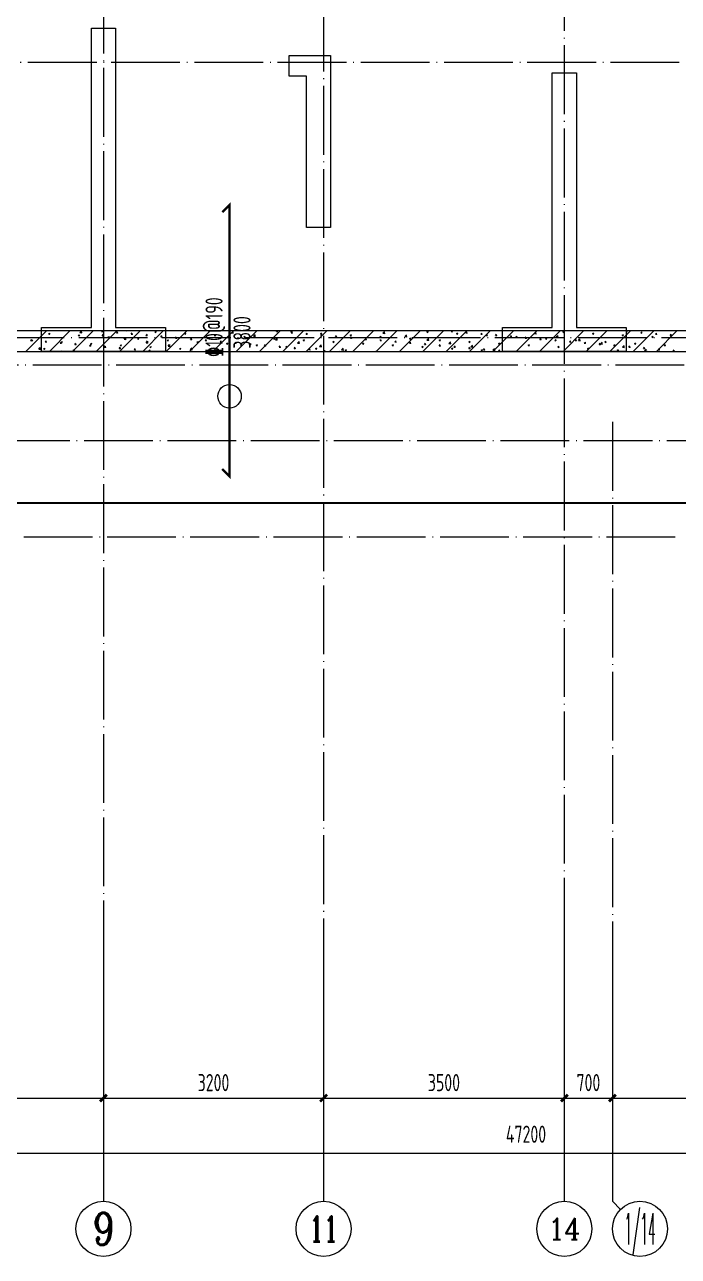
# Model space of a CAD drawing. Extents: x 5874492 to 7194610, y -939842 to -279257.
# Drawn here: x 6106797 to 6116301, y -584928 to -567029 of the extents above; entities that cross this region are included whole.
import ezdxf
from ezdxf.enums import TextEntityAlignment as Align

# ---------------------------------------------------------------- set-up
doc = ezdxf.new("R2010")
doc.units = 0
doc.header["$LTSCALE"] = 1000
doc.linetypes.add('DOTE', pattern=[2.42, 2, -0.2, 0.02, -0.2])
for name, color, linetype, lineweight in [('A-标注-轴号', 3, 'Continuous', 15), ('A-标注-轴号文字', 7, 'Continuous', 15), ('A-轴线-塔楼', 1, 'DOTE', 9), ('A-轴线-隔墙', 41, 'DOTE', 9), ('S-基础-BASE-CON', 2, 'Continuous', 20), ('S-基础-DQ', 6, 'Continuous', 20), ('S-基础-HATCH', 251, 'Continuous', 20), ('S-墙柱-WALL', 6, 'Continuous', 20), ('S-板-楼板正筋', 107, 'Continuous', 20), ('S-板-楼板正筋文字', 107, 'Continuous', 20), ('S-轴网-轴号', 3, 'Continuous', 20), ('S-轴网-轴线', 1, 'DOTE', 9)]:
    doc.layers.add(name, color=color, linetype=linetype, lineweight=lineweight)
doc.styles.add('_TCH_AXIS', font='COMPLEX.shx', dxfattribs={"bigfont": 'hztxt.shx'})
doc.styles.add('BW_Rein', font='tssdeng.shx', dxfattribs={"width": 0.7, "bigfont": 'hztxt.shx'})
doc.styles.add('COMPLEX', font='COMPLEX')
doc.styles.add('TSSD_REIN_T3', font='tssdeng.shx', dxfattribs={"width": 0.7, "bigfont": 'hztxt.shx'})
doc.dimstyles.new('_TCH_ARCH&&100', dxfattribs={"dimtxt": 250, "dimasz": 100, "dimexe": 100, "dimexo": 100, "dimgap": 100, "dimtad": 1, "dimdec": 0, "dimzin": 0, "dimdsep": 46, "dimtxsty": 'TSSD_REIN_T3', "dimblk": 'ARCHTICK', "dimcen": 0.09, "dimclrt": 7, "dimazin": 2, "dimtfac": 1, "dimtdec": 0, "dimtix": 1, "dimtmove": 2, "dimatfit": 3, "dimfxl": 0, "dimtolj": 1, "dimtzin": 0, "dimarcsym": 0})

# ---------------------------------------------------------------- blocks, each defined once
blk = doc.blocks.new('A$C7008057F')
at = {"layer": 'S-基础-BASE-CON', "const_width": 30}
for points in [[(13600, -17400), (22300, -17400), (22300, -18250), (30000, -18250)], [(-12960, -4950), (-12960, -17400), (-1700, -17400), (-1700, -18250), (3100, -18250), (3100, -17400), (9000, -17400), (9000, -17400), (13600, -17400), (13600, -17400)]]:
    blk.add_lwpolyline(points, dxfattribs=at)
blk = doc.blocks.new('sfdgjhgfhgkjhk')
at = {"layer": 'S-基础-DQ'}
for points in [[(6945492, 358792), (6945492, 356336), (6963809, 356336), (6963809, 354236), (6966809, 354236), (6966809, 354586), (6971909, 354586), (6971909, 347036), (6977909, 347036), (6977909, 339686), (6931592, 339686), (6931592, 336294)], [(6931892, 336294), (6931892, 339386), (6978209, 339386), (6978209, 347336), (6972209, 347336), (6972209, 354886), (6966509, 354886), (6966509, 354536), (6964109, 354536), (6964109, 356636), (6945792, 356636), (6945792, 358792)]]:
    blk.add_lwpolyline(points, dxfattribs=at)
at = {"layer": 'S-基础-HATCH'}
for p, q in [((6946683, 339386), (6946983, 339686)), ((6946749, 339545), (6946763, 339562)), ((6946749, 339545), (6946767, 339543)), ((6946759, 339549), (6946780, 339558)), ((6946759, 339549), (6946774, 339539)), ((6946767, 339540), (6946764, 339559)), ((6946775, 339536), (6946781, 339554)), ((6946964, 339526), (6946978, 339543)), ((6947011, 339646), (6947032, 339654)), ((6947011, 339646), (6947026, 339636)), ((6947023, 339386), (6947323, 339686)), ((6947027, 339633), (6947033, 339651)), ((6947362, 339386), (6947662, 339686)), ((6947442, 339622), (6947463, 339630)), ((6947442, 339622), (6947457, 339612)), ((6947458, 339609), (6947464, 339627)), ((6947468, 339663), (6947490, 339686)), ((6947468, 339663), (6947495, 339659)), ((6947496, 339656), (6947492, 339685)), ((6947702, 339386), (6948002, 339686)), ((6947783, 339676), (6947791, 339686)), ((6947783, 339676), (6947801, 339675)), ((6947789, 339614), (6947812, 339638)), ((6947789, 339614), (6947815, 339610)), ((6947801, 339671), (6947799, 339686)), ((6947816, 339607), (6947813, 339635)), ((6947873, 339598), (6947894, 339606)), ((6947873, 339598), (6947888, 339588)), ((6947889, 339585), (6947895, 339603)), ((6947998, 339657), (6948012, 339675)), ((6947998, 339657), (6948016, 339656)), ((6948017, 339652), (6948013, 339671)), ((6948041, 339386), (6948341, 339686)), ((6948109, 339564), (6948132, 339588)), ((6948109, 339564), (6948135, 339560)), ((6948136, 339557), (6948133, 339586)), ((6948139, 339686), (6948140, 339685)), ((6948141, 339682), (6948143, 339686)), ((6948213, 339639), (6948228, 339656)), ((6948213, 339639), (6948231, 339637)), ((6948232, 339634), (6948228, 339652)), ((6948305, 339574), (6948326, 339582)), ((6948305, 339574), (6948319, 339564)), ((6948320, 339561), (6948326, 339579)), ((6948380, 339386), (6948680, 339686)), ((6948428, 339620), (6948443, 339637)), ((6948428, 339620), (6948446, 339618)), ((6948447, 339615), (6948444, 339634)), ((6948557, 339671), (6948578, 339679)), ((6948557, 339671), (6948572, 339661)), ((6948572, 339658), (6948578, 339676)), ((6948644, 339601), (6948658, 339618)), ((6948644, 339601), (6948661, 339599)), ((6948662, 339596), (6948659, 339615)), ((6948720, 339386), (6949020, 339686)), ((6948736, 339550), (6948757, 339558)), ((6948736, 339550), (6948751, 339540)), ((6948751, 339537), (6948757, 339555)), ((6948859, 339582), (6948873, 339599)), ((6948859, 339582), (6948877, 339580)), ((6948877, 339577), (6948874, 339596)), ((6948988, 339647), (6949009, 339655)), ((6948988, 339647), (6949003, 339637)), ((6949003, 339633), (6949009, 339652)), ((6949059, 339386), (6949359, 339686)), ((6949074, 339563), (6949088, 339580)), ((6949074, 339563), (6949092, 339562)), ((6949093, 339558), (6949089, 339577)), ((6949289, 339544), (6949304, 339562)), ((6949289, 339544), (6949307, 339543)), ((6949308, 339540), (6949304, 339558)), ((6949399, 339386), (6949699, 339686)), ((6949419, 339623), (6949440, 339631)), ((6949419, 339623), (6949434, 339613)), ((6949434, 339609), (6949441, 339628)), ((6949504, 339526), (6949519, 339543)), ((6949670, 339658), (6949693, 339682)), ((6949670, 339658), (6949697, 339654)), ((6949697, 339651), (6949694, 339679)), ((6949738, 339386), (6950038, 339686)), ((6949850, 339599), (6949871, 339607)), ((6949850, 339599), (6949865, 339589)), ((6949866, 339585), (6949872, 339604)), ((6949990, 339608), (6950013, 339632)), ((6949990, 339608), (6950017, 339604)), ((6950017, 339601), (6950014, 339630)), ((6950077, 339386), (6950377, 339686)), ((6950116, 339686), (6950117, 339686)), ((6950118, 339682), (6950119, 339686)), ((6950281, 339575), (6950302, 339583)), ((6950281, 339575), (6950296, 339565)), ((6950297, 339561), (6950303, 339580)), ((6950310, 339558), (6950334, 339583)), ((6950310, 339558), (6950337, 339554)), ((6950323, 339676), (6950332, 339686)), ((6950323, 339676), (6950341, 339674)), ((6950337, 339551), (6950334, 339580)), ((6950342, 339671), (6950339, 339686)), ((6950417, 339386), (6950717, 339686)), ((6950533, 339672), (6950554, 339680)), ((6950533, 339672), (6950548, 339661)), ((6950539, 339657), (6950553, 339674)), ((6950539, 339657), (6950556, 339656)), ((6950549, 339658), (6950555, 339676)), ((6950557, 339652), (6950554, 339671)), ((6950712, 339551), (6950733, 339559)), ((6950712, 339551), (6950727, 339541)), ((6950728, 339537), (6950734, 339556)), ((6950754, 339638), (6950768, 339656)), ((6950754, 339638), (6950772, 339637)), ((6950756, 339386), (6951056, 339686)), ((6950772, 339633), (6950769, 339652)), ((6950964, 339648), (6950985, 339656)), ((6950964, 339648), (6950979, 339637)), ((6950969, 339619), (6950983, 339637)), ((6950969, 339619), (6950987, 339618)), ((6950980, 339634), (6950986, 339652)), ((6950987, 339615), (6950984, 339633)), ((6951096, 339386), (6951396, 339686)), ((6951184, 339601), (6951199, 339618)), ((6951184, 339601), (6951202, 339599)), ((6951203, 339596), (6951199, 339615)), ((6951396, 339624), (6951417, 339632)), ((6951396, 339624), (6951410, 339613)), ((6951399, 339582), (6951414, 339599)), ((6951399, 339582), (6951417, 339580)), ((6951411, 339610), (6951417, 339628)), ((6951418, 339577), (6951414, 339596)), ((6951435, 339386), (6951735, 339686)), ((6951614, 339563), (6951629, 339580)), ((6951614, 339563), (6951632, 339561)), ((6951633, 339558), (6951630, 339577)), ((6951774, 339386), (6952074, 339686)), ((6951827, 339599), (6951848, 339608)), ((6951827, 339599), (6951842, 339589)), ((6951830, 339544), (6951844, 339561)), ((6951830, 339544), (6951848, 339543)), ((6951842, 339586), (6951848, 339604)), ((6951848, 339539), (6951845, 339558)), ((6951871, 339652), (6951895, 339676)), ((6951871, 339652), (6951898, 339648)), ((6951899, 339645), (6951895, 339674)), ((6952045, 339525), (6952059, 339543)), ((6952094, 339683), (6952095, 339686)), ((6952114, 339386), (6952414, 339686)), ((6952191, 339602), (6952215, 339627)), ((6952191, 339602), (6952218, 339598)), ((6952219, 339595), (6952215, 339624)), ((6952258, 339575), (6952279, 339584)), ((6952258, 339575), (6952273, 339565)), ((6952273, 339562), (6952279, 339580)), ((6952453, 339386), (6952753, 339686)), ((6952510, 339672), (6952531, 339680)), ((6952510, 339672), (6952525, 339662)), ((6952512, 339553), (6952535, 339577)), ((6952512, 339553), (6952538, 339549)), ((6952525, 339659), (6952532, 339677)), ((6952539, 339546), (6952536, 339574)), ((6952689, 339551), (6952710, 339559)), ((6952689, 339551), (6952704, 339541)), ((6952705, 339538), (6952711, 339556)), ((6952793, 339386), (6953093, 339686)), ((6952864, 339676), (6952873, 339686)), ((6952864, 339676), (6952882, 339674)), ((6952882, 339671), (6952880, 339686)), ((6952941, 339648), (6952962, 339656)), ((6952941, 339648), (6952956, 339638)), ((6952957, 339635), (6952963, 339653)), ((6953079, 339657), (6953094, 339674)), ((6953079, 339657), (6953097, 339655)), ((6953098, 339652), (6953094, 339671)), ((6953132, 339386), (6953432, 339686)), ((6953294, 339638), (6953309, 339655)), ((6953294, 339638), (6953312, 339636)), ((6953313, 339633), (6953309, 339652)), ((6953372, 339624), (6953393, 339632)), ((6953372, 339624), (6953387, 339614)), ((6953388, 339611), (6953394, 339629)), ((6953472, 339386), (6953772, 339686)), ((6953509, 339619), (6953524, 339636)), ((6953509, 339619), (6953527, 339618)), ((6953528, 339614), (6953525, 339633)), ((6953725, 339600), (6953739, 339618)), ((6953725, 339600), (6953743, 339599)), ((6953743, 339595), (6953740, 339614)), ((6953803, 339600), (6953824, 339608)), ((6953803, 339600), (6953818, 339590)), ((6953811, 339386), (6954111, 339686)), ((6953819, 339587), (6953825, 339605)), ((6953940, 339582), (6953954, 339599)), ((6953940, 339582), (6953958, 339580)), ((6953958, 339577), (6953955, 339595)), ((6954071, 339684), (6954072, 339686)), ((6954073, 339646), (6954096, 339671)), ((6954073, 339646), (6954099, 339642)), ((6954100, 339639), (6954097, 339668)), ((6954150, 339386), (6954450, 339686)), ((6954155, 339563), (6954169, 339580)), ((6954155, 339563), (6954173, 339561)), ((6954174, 339558), (6954170, 339577)), ((6954234, 339576), (6954255, 339584)), ((6954234, 339576), (6954249, 339566)), ((6954250, 339563), (6954256, 339581)), ((6954370, 339544), (6954385, 339561)), ((6954370, 339544), (6954388, 339542)), ((6954389, 339539), (6954385, 339558)), ((6954393, 339597), (6954416, 339621)), ((6954393, 339597), (6954420, 339593)), ((6954420, 339590), (6954417, 339618)), ((6954486, 339673), (6954507, 339681)), ((6954486, 339673), (6954501, 339663)), ((6954490, 339386), (6954790, 339686)), ((6954502, 339659), (6954508, 339678)), ((6954585, 339525), (6954600, 339542)), ((6954666, 339552), (6954687, 339560)), ((6954666, 339552), (6954680, 339542)), ((6954681, 339539), (6954687, 339557)), ((6954713, 339547), (6954736, 339571)), ((6954713, 339547), (6954740, 339543)), ((6954740, 339540), (6954737, 339569)), ((6954829, 339386), (6955129, 339686)), ((6954918, 339649), (6954939, 339657)), ((6954918, 339649), (6954933, 339639)), ((6954933, 339635), (6954939, 339654)), ((6955169, 339386), (6955469, 339686)), ((6955349, 339625), (6955370, 339633)), ((6955349, 339625), (6955364, 339615)), ((6955364, 339611), (6955370, 339630)), ((6955404, 339675), (6955413, 339686)), ((6955404, 339675), (6955422, 339674)), ((6955423, 339671), (6955420, 339686)), ((6955508, 339386), (6955808, 339686)), ((6955620, 339657), (6955634, 339674)), ((6955620, 339657), (6955637, 339655)), ((6955638, 339652), (6955635, 339671)), ((6955780, 339601), (6955801, 339609)), ((6955780, 339601), (6955795, 339591)), ((6955795, 339587), (6955802, 339606)), ((6955835, 339638), (6955849, 339655)), ((6955835, 339638), (6955853, 339636)), ((6955847, 339386), (6956147, 339686)), ((6955853, 339633), (6955850, 339652)), ((6955981, 339683), (6955981, 339686)), ((6956048, 339684), (6956048, 339686)), ((6956050, 339619), (6956064, 339636)), ((6956050, 339619), (6956068, 339617)), ((6956069, 339614), (6956065, 339633)), ((6946868, 339421), (6946891, 339445)), ((6946868, 339421), (6946895, 339417)), ((6946895, 339414), (6946892, 339442)), ((6946938, 339429), (6946959, 339437)), ((6946938, 339429), (6946953, 339419)), ((6946954, 339415), (6946960, 339433)), ((6946964, 339526), (6946982, 339524)), ((6946982, 339521), (6946979, 339540)), ((6947179, 339507), (6947193, 339524)), ((6947179, 339507), (6947197, 339505)), ((6947190, 339525), (6947211, 339534)), ((6947190, 339525), (6947205, 339515)), ((6947198, 339502), (6947194, 339521)), ((6947202, 339386), (6947211, 339396)), ((6947206, 339512), (6947212, 339530)), ((6947213, 339386), (6947212, 339393)), ((6947369, 339405), (6947390, 339413)), ((6947369, 339405), (6947384, 339395)), ((6947385, 339391), (6947391, 339409)), ((6947394, 339488), (6947409, 339505)), ((6947394, 339488), (6947412, 339487)), ((6947413, 339483), (6947409, 339502)), ((6947609, 339469), (6947624, 339487)), ((6947609, 339469), (6947627, 339468)), ((6947621, 339501), (6947642, 339509)), ((6947621, 339501), (6947636, 339491)), ((6947628, 339464), (6947624, 339483)), ((6947637, 339488), (6947643, 339506)), ((6947815, 339386), (6947821, 339389)), ((6947824, 339451), (6947839, 339468)), ((6947824, 339451), (6947842, 339449)), ((6947843, 339446), (6947840, 339464)), ((6948040, 339432), (6948054, 339449)), ((6948040, 339432), (6948058, 339430)), ((6948052, 339477), (6948073, 339485)), ((6948052, 339477), (6948067, 339467)), ((6948058, 339427), (6948055, 339446)), ((6948068, 339464), (6948074, 339482)), ((6948255, 339413), (6948269, 339430)), ((6948255, 339413), (6948273, 339411)), ((6948273, 339408), (6948270, 339427)), ((6948429, 339514), (6948452, 339539)), ((6948429, 339514), (6948456, 339510)), ((6948456, 339508), (6948453, 339536)), ((6948470, 339394), (6948484, 339411)), ((6948470, 339394), (6948488, 339392)), ((6948484, 339453), (6948505, 339461)), ((6948484, 339453), (6948499, 339443)), ((6948489, 339389), (6948485, 339408)), ((6948499, 339440), (6948505, 339458)), ((6948694, 339386), (6948700, 339392)), ((6948701, 339386), (6948700, 339389)), ((6948749, 339465), (6948772, 339489)), ((6948749, 339465), (6948776, 339461)), ((6948776, 339458), (6948773, 339486)), ((6948915, 339429), (6948936, 339437)), ((6948915, 339429), (6948930, 339419)), ((6948930, 339416), (6948936, 339434)), ((6949069, 339415), (6949093, 339440)), ((6949069, 339415), (6949096, 339411)), ((6949097, 339408), (6949093, 339437)), ((6949167, 339526), (6949188, 339534)), ((6949167, 339526), (6949182, 339516)), ((6949182, 339513), (6949188, 339531)), ((6949346, 339405), (6949367, 339413)), ((6949346, 339405), (6949361, 339395)), ((6949361, 339392), (6949368, 339410)), ((6949409, 339386), (6949413, 339390)), ((6949414, 339386), (6949413, 339387)), ((6949504, 339526), (6949522, 339524)), ((6949523, 339521), (6949519, 339539)), ((6949598, 339502), (6949619, 339510)), ((6949598, 339502), (6949613, 339492)), ((6949614, 339489), (6949620, 339507)), ((6949719, 339507), (6949734, 339524)), ((6949719, 339507), (6949737, 339505)), ((6949738, 339502), (6949735, 339521)), ((6949790, 339386), (6949798, 339389)), ((6949935, 339488), (6949949, 339505)), ((6949935, 339488), (6949953, 339486)), ((6949953, 339483), (6949950, 339502)), ((6950029, 339478), (6950050, 339486)), ((6950029, 339478), (6950044, 339468)), ((6950045, 339465), (6950051, 339483)), ((6950150, 339469), (6950164, 339486)), ((6950150, 339469), (6950168, 339468)), ((6950168, 339464), (6950165, 339483)), ((6950365, 339450), (6950379, 339468)), ((6950365, 339450), (6950383, 339449)), ((6950384, 339445), (6950380, 339464)), ((6950460, 339454), (6950481, 339462)), ((6950460, 339454), (6950475, 339444)), ((6950476, 339441), (6950482, 339459)), ((6950580, 339431), (6950595, 339449)), ((6950580, 339431), (6950598, 339430)), ((6950599, 339427), (6950595, 339445)), ((6950630, 339509), (6950654, 339533)), ((6950630, 339509), (6950657, 339505)), ((6950658, 339502), (6950654, 339530)), ((6950795, 339413), (6950810, 339430)), ((6950795, 339413), (6950813, 339411)), ((6950814, 339408), (6950810, 339427)), ((6950891, 339430), (6950912, 339438)), ((6950891, 339430), (6950906, 339420)), ((6950907, 339417), (6950913, 339435)), ((6950951, 339459), (6950974, 339483)), ((6950951, 339459), (6950977, 339455)), ((6950978, 339452), (6950975, 339481)), ((6951011, 339394), (6951025, 339411)), ((6951011, 339394), (6951028, 339392)), ((6951029, 339389), (6951026, 339408)), ((6951143, 339527), (6951164, 339535)), ((6951143, 339527), (6951158, 339517)), ((6951159, 339513), (6951165, 339531)), ((6951235, 339386), (6951240, 339392)), ((6951241, 339386), (6951241, 339389)), ((6951271, 339409), (6951294, 339434)), ((6951271, 339409), (6951297, 339405)), ((6951298, 339402), (6951295, 339431)), ((6951323, 339406), (6951344, 339414)), ((6951323, 339406), (6951337, 339396)), ((6951338, 339393), (6951344, 339411)), ((6951575, 339503), (6951596, 339511)), ((6951575, 339503), (6951590, 339493)), ((6951590, 339489), (6951596, 339507)), ((6951765, 339386), (6951775, 339390)), ((6951775, 339386), (6951775, 339387)), ((6952006, 339479), (6952027, 339487)), ((6952006, 339479), (6952021, 339469)), ((6952021, 339465), (6952027, 339483)), ((6952045, 339525), (6952063, 339524)), ((6952063, 339520), (6952060, 339539)), ((6952260, 339507), (6952274, 339524)), ((6952260, 339507), (6952278, 339505)), ((6952279, 339502), (6952275, 339520)), ((6952437, 339455), (6952458, 339463)), ((6952437, 339455), (6952452, 339445)), ((6952452, 339441), (6952459, 339459)), ((6952475, 339488), (6952490, 339505)), ((6952475, 339488), (6952493, 339486)), ((6952494, 339483), (6952490, 339502)), ((6952690, 339469), (6952705, 339486)), ((6952690, 339469), (6952708, 339467)), ((6952709, 339464), (6952705, 339483)), ((6952832, 339503), (6952855, 339527)), ((6952832, 339503), (6952858, 339499)), ((6952859, 339496), (6952856, 339525)), ((6952868, 339431), (6952889, 339439)), ((6952868, 339431), (6952883, 339421)), ((6952884, 339417), (6952890, 339435)), ((6952905, 339450), (6952920, 339467)), ((6952905, 339450), (6952923, 339448)), ((6952924, 339445), (6952921, 339464)), ((6953120, 339527), (6953141, 339535)), ((6953120, 339527), (6953135, 339517)), ((6953121, 339431), (6953135, 339448)), ((6953121, 339431), (6953139, 339430)), ((6953136, 339514), (6953142, 339532)), ((6953139, 339426), (6953136, 339445)), ((6953152, 339453), (6953175, 339478)), ((6953152, 339453), (6953179, 339449)), ((6953179, 339446), (6953176, 339475)), ((6953299, 339407), (6953320, 339415)), ((6953299, 339407), (6953314, 339397)), ((6953315, 339393), (6953321, 339411)), ((6953336, 339412), (6953350, 339430)), ((6953336, 339412), (6953354, 339411)), ((6953354, 339407), (6953351, 339426)), ((6953472, 339404), (6953495, 339428)), ((6953472, 339404), (6953499, 339400)), ((6953499, 339397), (6953496, 339425)), ((6953551, 339503), (6953572, 339511)), ((6953551, 339503), (6953566, 339493)), ((6953551, 339394), (6953565, 339411)), ((6953551, 339394), (6953569, 339392)), ((6953570, 339389), (6953566, 339407)), ((6953567, 339490), (6953573, 339508)), ((6953739, 339386), (6953751, 339391)), ((6953752, 339386), (6953752, 339387)), ((6953776, 339386), (6953781, 339392)), ((6953782, 339386), (6953781, 339389)), ((6953982, 339479), (6954003, 339487)), ((6953982, 339479), (6953997, 339469)), ((6953998, 339466), (6954004, 339484)), ((6954413, 339455), (6954434, 339463)), ((6954413, 339455), (6954428, 339445)), ((6954429, 339442), (6954435, 339460)), ((6954585, 339525), (6954603, 339524)), ((6954604, 339520), (6954600, 339539)), ((6954800, 339506), (6954815, 339523)), ((6954800, 339506), (6954818, 339505)), ((6954819, 339501), (6954816, 339520)), ((6954845, 339431), (6954866, 339439)), ((6954845, 339431), (6954860, 339421)), ((6954860, 339418), (6954866, 339436)), ((6955016, 339487), (6955030, 339505)), ((6955016, 339487), (6955034, 339486)), ((6955034, 339483), (6955031, 339501)), ((6955033, 339497), (6955057, 339522)), ((6955033, 339497), (6955060, 339493)), ((6955061, 339490), (6955057, 339519)), ((6955097, 339528), (6955118, 339536)), ((6955097, 339528), (6955112, 339518)), ((6955112, 339515), (6955118, 339533)), ((6955231, 339469), (6955245, 339486)), ((6955231, 339469), (6955249, 339467)), ((6955249, 339464), (6955246, 339482)), ((6955276, 339407), (6955297, 339415)), ((6955276, 339407), (6955291, 339397)), ((6955291, 339394), (6955297, 339412)), ((6955353, 339448), (6955377, 339472)), ((6955353, 339448), (6955380, 339444)), ((6955381, 339441), (6955377, 339469)), ((6955446, 339450), (6955460, 339467)), ((6955446, 339450), (6955464, 339448)), ((6955465, 339445), (6955461, 339464)), ((6955528, 339504), (6955549, 339512)), ((6955528, 339504), (6955543, 339494)), ((6955543, 339491), (6955550, 339509)), ((6955661, 339431), (6955676, 339448)), ((6955661, 339431), (6955679, 339429)), ((6955674, 339398), (6955697, 339422)), ((6955674, 339398), (6955700, 339394)), ((6955680, 339426), (6955676, 339445)), ((6955701, 339391), (6955698, 339420)), ((6955714, 339386), (6955728, 339391)), ((6955728, 339386), (6955729, 339388)), ((6955876, 339412), (6955891, 339429)), ((6955876, 339412), (6955894, 339411)), ((6955895, 339407), (6955891, 339426)), ((6955959, 339480), (6955980, 339488)), ((6955959, 339480), (6955974, 339470)), ((6955975, 339467), (6955981, 339485)), ((6956092, 339393), (6956106, 339411)), ((6956092, 339393), (6956109, 339392)), ((6956110, 339388), (6956107, 339407))]:
    blk.add_line(p, q, dxfattribs=at)
blk = doc.blocks.new('_AXISO')
blk.add_circle((0, 0), 0.5)
at = {"layer": 'S-轴网-轴号', "style": 'COMPLEX', "width": 1.041667}
blk.add_attdef('A', text='', height=0.56, dxfattribs=at).set_placement((-0.25, -0.28), (0.25, -0.28), align=Align.FIT)
blk = doc.blocks.new('_ArchTick')
at = {"color": 0, "linetype": 'ByBlock', "const_width": 0.4}
blk.add_lwpolyline([(-0.5, -0.5), (0.5, 0.5)], dxfattribs=at)
blk = doc.blocks.new('*D2416')
at = {"layer": 'A-标注-轴号', "color": 0, "lineweight": -2}
for p, q in [((0, -8649), (0, -11949)), ((47200, -8649), (47200, -11949)), ((0, -11849), (47200, -11849))]:
    blk.add_line(p, q, dxfattribs=at)
at = {"layer": 'Defpoints', "color": 0}
for p in [(0, -8549), (47200, -8549), (47200, -11849)]:
    blk.add_point(p, dxfattribs=at)
at = {"layer": 'A-标注-轴号', "color": 0, "lineweight": -2, "xscale": 100, "yscale": 100, "zscale": 100, "rotation": 180}
blk.add_blockref('_ArchTick', (0, -11849), dxfattribs=at)
at = {"layer": 'A-标注-轴号', "color": 0, "lineweight": -2, "xscale": 100, "yscale": 100, "zscale": 100}
blk.add_blockref('_ArchTick', (47200, -11849), dxfattribs=at)
at = {"layer": 'A-标注-轴号', "color": 7, "insert": (23043, -11574), "char_height": 250, "attachment_point": 5, "style": 'TSSD_REIN_T3'}
blk.add_mtext('\\A1;47200', dxfattribs=at)
blk = doc.blocks.new('*D2421')
at = {"layer": 'A-标注-轴号', "color": 0, "lineweight": -2}
for p, q in [((13700, -8649), (13700, -11149)), ((16900, -8649), (16900, -11149)), ((13700, -11049), (16900, -11049))]:
    blk.add_line(p, q, dxfattribs=at)
at = {"layer": 'Defpoints', "color": 0}
for p in [(13700, -8549), (16900, -8549), (16900, -11049)]:
    blk.add_point(p, dxfattribs=at)
at = {"layer": 'A-标注-轴号', "color": 0, "lineweight": -2, "xscale": 100, "yscale": 100, "zscale": 100, "rotation": 180}
blk.add_blockref('_ArchTick', (13700, -11049), dxfattribs=at)
at = {"layer": 'A-标注-轴号', "color": 0, "lineweight": -2, "xscale": 100, "yscale": 100, "zscale": 100}
blk.add_blockref('_ArchTick', (16900, -11049), dxfattribs=at)
at = {"layer": 'A-标注-轴号', "color": 7, "insert": (15300, -10824), "char_height": 250, "attachment_point": 5, "style": 'TSSD_REIN_T3'}
blk.add_mtext('\\A1;3200', dxfattribs=at)
blk = doc.blocks.new('*D2422')
at = {"layer": 'A-标注-轴号', "color": 0, "lineweight": -2}
for p, q in [((16900, -8649), (16900, -11149)), ((20100, -8649), (20100, -11149)), ((16900, -11049), (20100, -11049))]:
    blk.add_line(p, q, dxfattribs=at)
at = {"layer": 'Defpoints', "color": 0}
for p in [(16900, -8549), (20100, -8549), (20100, -11049)]:
    blk.add_point(p, dxfattribs=at)
at = {"layer": 'A-标注-轴号', "color": 0, "lineweight": -2, "xscale": 100, "yscale": 100, "zscale": 100, "rotation": 180}
blk.add_blockref('_ArchTick', (16900, -11049), dxfattribs=at)
at = {"layer": 'A-标注-轴号', "color": 0, "lineweight": -2, "xscale": 100, "yscale": 100, "zscale": 100}
blk.add_blockref('_ArchTick', (20100, -11049), dxfattribs=at)
at = {"layer": 'A-标注-轴号', "color": 7, "insert": (18500, -10824), "char_height": 250, "attachment_point": 5, "style": 'TSSD_REIN_T3'}
blk.add_mtext('\\A1;3200', dxfattribs=at)
blk = doc.blocks.new('*D2423')
at = {"layer": 'A-标注-轴号', "color": 0, "lineweight": -2}
for p, q in [((20100, -8649), (20100, -11149)), ((23600, -8649), (23600, -11149)), ((20100, -11049), (23600, -11049))]:
    blk.add_line(p, q, dxfattribs=at)
at = {"layer": 'Defpoints', "color": 0}
for p in [(20100, -8549), (23600, -8549), (23600, -11049)]:
    blk.add_point(p, dxfattribs=at)
at = {"layer": 'A-标注-轴号', "color": 0, "lineweight": -2, "xscale": 100, "yscale": 100, "zscale": 100, "rotation": 180}
blk.add_blockref('_ArchTick', (20100, -11049), dxfattribs=at)
at = {"layer": 'A-标注-轴号', "color": 0, "lineweight": -2, "xscale": 100, "yscale": 100, "zscale": 100}
blk.add_blockref('_ArchTick', (23600, -11049), dxfattribs=at)
at = {"layer": 'A-标注-轴号', "color": 7, "insert": (21850, -10824), "char_height": 250, "attachment_point": 5, "style": 'TSSD_REIN_T3'}
blk.add_mtext('\\A1;3500', dxfattribs=at)
blk = doc.blocks.new('*D2424')
at = {"layer": 'A-标注-轴号', "color": 0, "lineweight": -2}
for p, q in [((23600, -8649), (23600, -11149)), ((24300, -8649), (24300, -11149)), ((23600, -11049), (24300, -11049))]:
    blk.add_line(p, q, dxfattribs=at)
at = {"layer": 'Defpoints', "color": 0}
for p in [(23600, -8549), (24300, -8549), (24300, -11049)]:
    blk.add_point(p, dxfattribs=at)
at = {"layer": 'A-标注-轴号', "color": 0, "lineweight": -2, "xscale": 100, "yscale": 100, "zscale": 100, "rotation": 180}
blk.add_blockref('_ArchTick', (23600, -11049), dxfattribs=at)
at = {"layer": 'A-标注-轴号', "color": 0, "lineweight": -2, "xscale": 100, "yscale": 100, "zscale": 100}
blk.add_blockref('_ArchTick', (24300, -11049), dxfattribs=at)
at = {"layer": 'A-标注-轴号', "color": 7, "insert": (23950, -10824), "char_height": 250, "attachment_point": 5, "style": 'TSSD_REIN_T3'}
blk.add_mtext('\\A1;700', dxfattribs=at)
blk = doc.blocks.new('*D2425')
at = {"layer": 'A-标注-轴号', "color": 0, "lineweight": -2}
for p, q in [((24300, -8649), (24300, -11149)), ((27100, -8649), (27100, -11149)), ((24300, -11049), (27100, -11049))]:
    blk.add_line(p, q, dxfattribs=at)
at = {"layer": 'Defpoints', "color": 0}
for p in [(24300, -8549), (27100, -8549), (27100, -11049)]:
    blk.add_point(p, dxfattribs=at)
at = {"layer": 'A-标注-轴号', "color": 0, "lineweight": -2, "xscale": 100, "yscale": 100, "zscale": 100, "rotation": 180}
blk.add_blockref('_ArchTick', (24300, -11049), dxfattribs=at)
at = {"layer": 'A-标注-轴号', "color": 0, "lineweight": -2, "xscale": 100, "yscale": 100, "zscale": 100}
blk.add_blockref('_ArchTick', (27100, -11049), dxfattribs=at)
at = {"layer": 'A-标注-轴号', "color": 7, "insert": (25700, -10824), "char_height": 250, "attachment_point": 5, "style": 'TSSD_REIN_T3'}
blk.add_mtext('\\A1;2800', dxfattribs=at)
blk = doc.blocks.new('A$C3FF375C5')
at = {"layer": 'A-标注-轴号'}
for p, q in [((16900, -8548.9), (16900, -12548.9)), ((20100, -8548.9), (20100, -12548.9)), ((23600, -8548.9), (23600, -12548.9)), ((24300, -8548.9), (24300, -12548.9)), ((24417.2, -12666.1), (24300, -12548.9))]:
    blk.add_line(p, q, dxfattribs=at)
at = {"layer": 'A-轴线-塔楼', "linetype": 'DOTE', "ltscale": 0.5}
for p, q in [((16900, 18440.3), (16900, -8548.9)), ((23600, 10300), (23600, -8548.9)), ((20100, 8500), (20100, -8548.9)), ((33741.8, 4000), (12955.9, 4000)), ((59891.4, 0), (-2283.6, 0)), ((24300, -1224.1), (24300, -8548.9)), ((25213.3, -2900), (-2283.6, -2900))]:
    blk.add_line(p, q, dxfattribs=at)
at = {"layer": 'A-轴线-隔墙', "ltscale": 0.5}
for p, q in [((33814.3, -400), (-2283.6, -400)), ((38190.5, -1500), (-2283.6, -1500))]:
    blk.add_line(p, q, dxfattribs=at)
at = {"layer": 'A-标注-轴号'}
ref = blk.add_blockref('_AXISO', (16900, -12948.9), dxfattribs=dict(at, xscale=800, yscale=800, zscale=800))
ref.add_attrib('A', '9', dxfattribs={"layer": 'A-标注-轴号文字', "ltscale": 0.2, "height": 465.9, "style": '_TCH_AXIS'}).set_placement((16744.7, -13181.9), (17055.3, -13181.9), align=Align.FIT)
ref = blk.add_blockref('_AXISO', (20100, -12948.9), dxfattribs=dict(at, xscale=800, yscale=800, zscale=800))
ref.add_attrib('A', '11', dxfattribs={"layer": 'A-标注-轴号文字', "ltscale": 0.2, "height": 368.76, "style": '_TCH_AXIS'}).set_placement((19889.3, -13133.3), (20310.7, -13133.3), align=Align.FIT)
ref = blk.add_blockref('_AXISO', (23600, -12948.9), dxfattribs=dict(at, xscale=800, yscale=800, zscale=800))
ref.add_attrib('A', '14', dxfattribs={"layer": 'A-标注-轴号文字', "ltscale": 0.2, "height": 314.07, "style": '_TCH_AXIS'}).set_placement((23368.2, -13105.9), (23831.8, -13105.9), align=Align.FIT)
ref = blk.add_blockref('_AXISO', (24700, -12948.9), dxfattribs=dict(at, xscale=800, yscale=800, zscale=800))
ref.add_attrib('A', '1/14', dxfattribs={"layer": 'A-标注-轴号文字', "ltscale": 0.2, "height": 452.55, "style": '_TCH_AXIS', "width": 0.308824}).set_placement((24473.7, -13175.2), (24926.3, -13175.2), align=Align.FIT)
dim = blk.add_linear_dim(base=(47199.9, -11848.9), p1=(0, -8548.9), p2=(47199.9, -8548.9), angle=0, dimstyle='_TCH_ARCH&&100', dxfattribs=at)
dim.commit()
dim.dimension.update_dxf_attribs({"geometry": '*D2416', "text_midpoint": (23042.7, -11573.9), "dimtype": 129})
for p1, p2, picture, middle in [((13700, -8548.9), (16900, -8548.9), '*D2421', (15300, -10823.9)), ((16900, -8548.9), (20100, -8548.9), '*D2422', (18500, -10823.9)), ((20100, -8548.9), (23600, -8548.9), '*D2423', (21850, -10823.9)), ((23600, -8548.9), (24300, -8548.9), '*D2424', (23950, -10823.9)), ((24300, -8548.9), (27100, -8548.9), '*D2425', (25700, -10823.9))]:
    dim = blk.add_aligned_dim(p1=p1, p2=p2, distance=-2500, dimstyle='_TCH_ARCH&&100', dxfattribs=at)
    dim.commit()
    dim.dimension.update_dxf_attribs({"geometry": picture, "text_midpoint": middle})

msp = doc.modelspace()

# ---------------------------------------------------------------- linework, layer by layer
at = {"layer": 'S-墙柱-WALL'}
for points in [[(6107043, -571778.8), (6107043, -571428.8), (6107768, -571428.8), (6107768, -571278.8), (6107768, -571278.8), (6107768, -567078.8), (6108118, -567078.8), (6108118, -571278.8), (6108118, -571278.8), (6108118, -571428.8), (6108843, -571428.8), (6108843, -571778.8)], [(6110893, -569978.8), (6110893, -567778.8), (6110643, -567778.8), (6110643, -567478.8), (6111243, -567478.8), (6111243, -569978.8)], [(6113743, -571778.8), (6113743, -571428.8), (6114468, -571428.8), (6114468, -571278.8), (6114468, -571278.8), (6114468, -567728.8), (6114818, -567728.8), (6114818, -571278.8), (6114818, -571278.8), (6114818, -571428.8), (6115543, -571428.8), (6115543, -571778.8)]]:
    msp.add_lwpolyline(points, close=True, dxfattribs=at)
at = {"layer": 'S-板-楼板正筋', "const_width": 35}
msp.add_lwpolyline([(6109670.1, -569754.4), (6109776.2, -569648.4), (6109776.2, -573592.9), (6109670.1, -573486.8)], dxfattribs=at)
at = {"layer": 'S-板-楼板正筋'}
msp.add_circle((6109776.2, -572429.4), 170.7, dxfattribs=at)

# ---------------------------------------------------------------- block references
for name, p in [('sfdgjhgfhgkjhk', (-839866.2, -911164.9)), ('A$C7008057F', (6101943, -556578.8))]:
    msp.add_blockref(name, p)
at = {"layer": 'S-轴网-轴线', "ltscale": 0.2}
msp.add_blockref('A$C3FF375C5', (6091043, -571578.8), dxfattribs=at)

# ---------------------------------------------------------------- texts
at = {"layer": 'S-板-楼板正筋文字', "style": 'BW_Rein', "width": 0.7}
for s, p in [('\x8410@190', (6109676.2, -571858.5)), ('3800', (6110082.2, -571737.6))]:
    msp.add_text(s, height=250, rotation=90, dxfattribs=at).set_placement(p)

doc.saveas('drawing.dxf')
